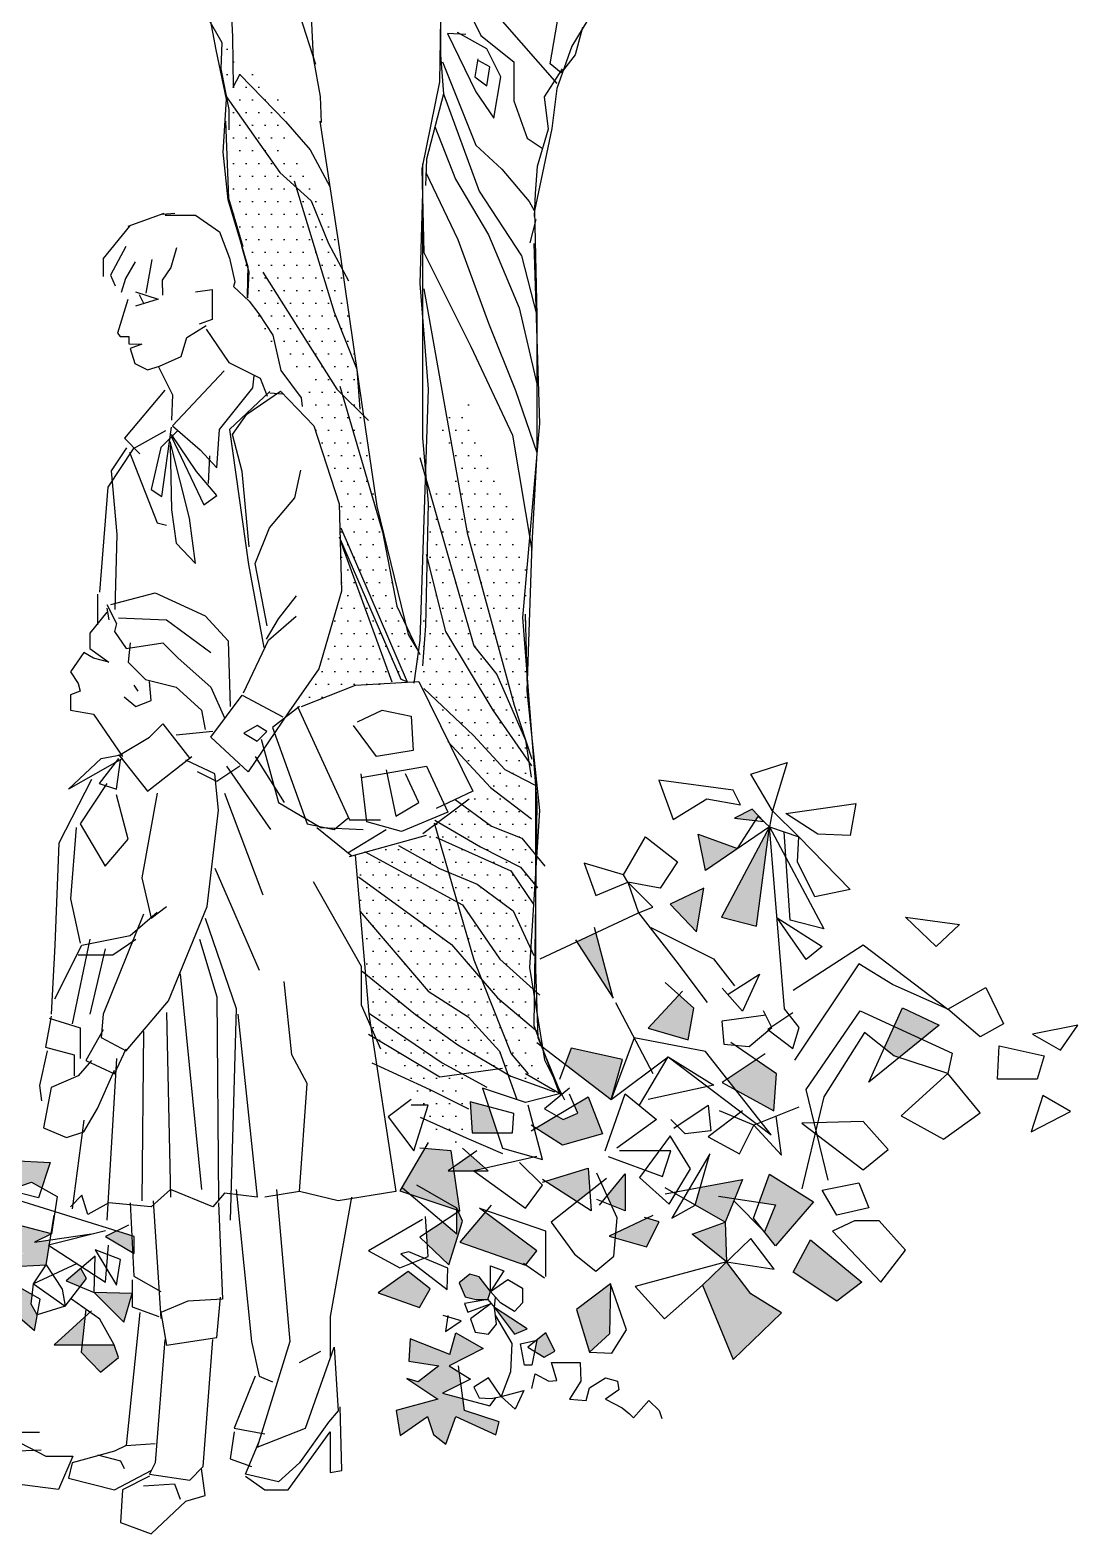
# Model space of a CAD drawing. Header units: centimetres. Extents: x -69 to 250, y -7 to 374.
# Drawn here: x 23.5 to 158.5, y 0.9 to 194.7 of the extents above; entities that cross this region are included whole.
import ezdxf

# ---------------------------------------------------------------- set-up
doc = ezdxf.new("R2010")
doc.units = ezdxf.units.CM
doc.header["$MEASUREMENT"] = 0
pattern_1 = [(0, (261.6785, -148.2593), (0.818555, 1.6371094), [0, -1.6371094])]

msp = doc.modelspace()

# ---------------------------------------------------------------- hatches: boundary and pattern name
at = {"linetype": 'Continuous'}
h = msp.add_hatch(dxfattribs=at)
h.set_pattern_fill('DOTS', color=256, scale=26.19375, style=0)
h.set_pattern_definition(pattern_1)
h.paths.add_polyline_path([(48.19, 193.08), (52.08, 189.44), (57.02, 184.91), (56.36, 179.96), (60.82, 174.2), (63.39, 166.07), (67.25, 139.61), (70.75, 120.49), (73.69, 114.24), (72.95, 110.57), (65.4, 110.29), (58.45, 107.56), (60.68, 112.39), (63.61, 122.41), (63.3, 133.67), (60.06, 143.69), (59.15, 149.66), (55.27, 153.12), (52.34, 158.96), (51.51, 161.45), (50.88, 166.81), (49.04, 173.06), (49.1, 183.16)])
h = msp.add_hatch(dxfattribs=at)
h.set_pattern_fill('DOTS', color=256, scale=26.19375, style=0)
h.set_pattern_definition(pattern_1)
h.paths.add_polyline_path([(75.68, 145.63), (80.05, 146.45), (82.23, 139.63), (86.05, 133.63), (86.05, 128.99), (87.69, 126.81), (87.69, 101.44), (88.23, 86.44), (87.69, 66.26), (89.87, 58.08), (84.41, 61.08), (80.05, 59.98), (78.95, 50.71), (78.68, 49.35), (73.49, 55.62), (70.49, 60.8), (67.76, 64.62), (65.31, 88.08), (73.77, 90.81), (81.96, 97.08), (73.77, 110.72), (74.31, 122.17), (74.86, 135.54), (78.41, 136.08), (77.04, 141.26)])
h = msp.add_hatch(color=256, dxfattribs=at)
h.paths.add_polyline_path([(119.67, 60.21), (117.05, 62.01), (113.31, 59.53), (114.4, 58.15), (119.3, 55.43)])
h.paths.add_polyline_path([(95.39, 57.27), (93.59, 56.19), (94.05, 55.15), (92.17, 54.35), (91.31, 54.82), (88.63, 53.21), (92.08, 51.02), (97.23, 52.49)])
h.paths.add_polyline_path([(82.12, 42.4), (78.84, 38.52), (87.3, 35.58), (88.77, 37.42)])
h.paths.add_polyline_path([(77.74, 50.28), (74.33, 50.59), (71.11, 45.14), (78.84, 42.56), (78.1, 47.71), (77.37, 47.71), (78.04, 48.18)])
h.paths.add_polyline_path([(115.26, 46.61), (109.84, 45.61), (109.19, 43.3), (113.05, 41.09)])
h.paths.add_polyline_path([(124.43, 43.71), (118.78, 47.29), (117.45, 43.66), (119.54, 43.34), (118.12, 39.86), (119.54, 38.07)])
h.paths.add_polyline_path([(124.05, 38.82), (121.79, 34.68), (127.44, 30.92), (130.64, 33.37)])
h.paths.add_polyline_path([(116.34, 31.86), (113.23, 36), (110.12, 32.99), (114.08, 23.4), (120.29, 29.42)])
h.paths.add_polyline_path([(104.55, 41.17), (102.98, 41.62), (98.09, 39.29), (102.93, 37.94)])
h.paths.add_polyline_path([(140.62, 66.47), (135.91, 68.73), (134.83, 66.34), (138.42, 64.69)])
h.paths.add_polyline_path([(138.42, 64.69), (134.83, 66.34), (133.55, 63.5), (134.78, 62.52), (135.48, 62.3)])
h.paths.add_polyline_path([(118.78, 92.05), (112.57, 80.39), (117.09, 79.26)])
h.paths.add_polyline_path([(117.28, 93.37), (118.03, 92.71), (116.52, 94.31), (114.26, 93.18), (116.94, 92.85)])
h.paths.add_polyline_path([(114.64, 89.23), (109.56, 91.11), (110.5, 86.41)])
h.paths.add_polyline_path([(110.31, 84.15), (105.98, 82.09), (109.37, 78.51)])
h.paths.add_polyline_path([(109, 68.66), (107.09, 70.39), (103.12, 66.09), (108.27, 64.62)])
h.paths.add_polyline_path([(96.38, 78.41), (93.92, 77.26), (98.63, 69.95)])
h = msp.add_hatch(color=256, dxfattribs=at)
h.paths.add_polyline_path([(26.09, 48.78), (21.15, 49.06), (22.12, 45.73), (23.66, 46.24), (25, 45.5)])
h.paths.add_polyline_path([(30.01, 35.14), (28.15, 33.56), (29.96, 32.8), (30.76, 33.83)])
h.paths.add_polyline_path([(23.75, 31.75), (22.28, 32.59), (18.51, 31.9), (24.03, 27.13), (24.4, 29.15), (23.62, 30.54)])
h.paths.add_polyline_path([(30.55, 28.93), (26.6, 25.29), (30.17, 25.29)])
h.paths.add_polyline_path([(34.33, 25.29), (30.17, 25.29), (30.07, 24.37), (32.54, 21.76), (34.88, 23.68)])
h.paths.add_polyline_path([(36.62, 31.93), (31.72, 32.05), (35.56, 28.21)])
h.paths.add_polyline_path([(36.59, 39.35), (34.64, 39.96), (33.22, 39.26), (36.71, 37.17)])
h.paths.add_polyline_path([(26.21, 39.61), (26.21, 39.63), (21.01, 40.97), (20.81, 38.15), (22.8, 36.99), (20.77, 37.56), (20.6, 35.34), (25.54, 35.62), (25.95, 38.1), (25.87, 38.15), (25.97, 38.18), (26.08, 38.83), (24.03, 38.52)])
h.paths.add_polyline_path([(79.21, 41.24), (78.68, 42.46), (78.47, 42.32), (78.47, 39.62), (76.68, 41.13), (74.57, 39.75), (74.68, 38.26), (77.43, 35.62)])
h.paths.add_polyline_path([(95.39, 48.08), (89.89, 46.36), (93.95, 43.74), (95.6, 45.04)])
h.paths.add_polyline_path([(82.59, 55.96), (80.17, 56.6), (80.45, 52.62), (83.7, 52.62)])
h.paths.add_polyline_path([(99.81, 62.05), (93.19, 63.52), (92.43, 61.44), (98.34, 56.9)])
h.paths.add_polyline_path([(113.05, 41.09), (108.81, 39.57), (113.23, 36)])
h.paths.add_polyline_path([(100.18, 47.34), (97.83, 44.48), (98.38, 43.28), (100.18, 42.56)])
h.paths.add_polyline_path([(80.25, 49.73), (78.04, 48.18), (78.1, 47.71), (80.68, 47.71), (82.14, 48.04)])
h = msp.add_hatch(color=256, dxfattribs=at)
h.paths.add_polyline_path([(81.87, 24.81), (78.36, 26.86), (77.59, 24.04), (72.45, 26.09), (72.28, 23.18), (76.13, 22.58), (73.48, 20.53), (72.02, 20.96), (76.04, 18.31), (70.65, 16.85), (71.16, 13.6), (74.67, 16.08), (75.45, 13.77), (77.07, 12.49), (78.36, 16.08), (83.49, 13.69), (83.92, 15.4), (79.47, 16.85), (79.26, 18.37), (76.64, 19.08), (79.01, 20.26), (78.81, 21.77), (77.5, 22.58)])
h.paths.add_polyline_path([(98.29, 33.15), (93.9, 29.86), (95.55, 24.37), (98.16, 26.7)])
h.paths.add_polyline_path([(81.35, 34.05), (80.15, 34.39), (78.78, 33.28), (79.56, 31.48), (80.93, 31.14), (82.47, 31.14), (82.81, 32.17)])
h.paths.add_polyline_path([(83.32, 30.11), (85.89, 26.69), (87.52, 27.38)])
h.paths.add_polyline_path([(89.92, 26.86), (88.76, 25.92), (88.47, 24.46), (89.74, 23.7), (91.11, 24.47)])
h.paths.add_polyline_path([(75.02, 32.51), (72.19, 34.73), (68.34, 32), (73.65, 30.11)])

# ---------------------------------------------------------------- linework, layer by layer
for p, q in [((76.37, 204.74), (81.55, 193.99)), ((49.25, 200.08), (49.55, 193.85)), ((76.44, 201.06), (76.22, 188.05)), ((47.44, 192.14), (46.3, 198.28)), ((96.83, 198.41), (93.3, 192.63)), ((46.36, 196.34), (48.19, 193.08)), ((58.26, 196.57), (60.28, 190.29)), ((59.68, 196.47), (59.94, 191.12)), ((76.37, 195.8), (76.37, 191.52)), ((84.3, 195.84), (91.37, 187.81)), ((90.5, 190.36), (91.67, 197.1)), ((49.55, 193.85), (49.67, 187.35)), ((79.61, 194.12), (77.27, 194.25)), ((77.27, 194.25), (80.9, 186.73)), ((82.33, 192.3), (78.57, 194.38)), ((81.55, 193.99), (85.83, 190.62)), ((94.65, 195.02), (93.74, 191.52)), ((48.8, 185.78), (47.44, 192.14)), ((48.19, 193.08), (48.06, 189.69)), ((84.15, 188.67), (82.33, 192.3)), ((93.3, 192.63), (91.37, 187.17)), ((59.94, 191.12), (60.86, 186.16)), ((76.37, 191.52), (76.75, 186.47)), ((76.63, 190.62), (80.9, 179.86)), ((81.16, 191.01), (80.77, 188.67)), ((82.72, 189.97), (81.29, 190.75)), ((82.33, 187.51), (82.72, 189.97)), ((85.83, 190.62), (85.83, 185.57)), ((91.92, 189.19), (90.5, 190.36)), ((93.74, 191.52), (91.92, 189.19)), ((48.06, 189.69), (49.1, 184.47)), ((49.67, 187.35), (50.49, 188.99)), ((50.49, 188.99), (56.4, 182.91)), ((76.22, 188.05), (73.97, 176.83)), ((80.77, 188.67), (82.33, 187.51)), ((83.24, 183.36), (84.15, 188.67)), ((92.05, 189.71), (89.72, 186.08)), ((48.67, 186.29), (55.66, 176.36)), ((60.86, 186.16), (60.99, 182.77)), ((76.75, 186.47), (74.55, 178.05)), ((76.75, 186.47), (81.33, 173.95)), ((80.9, 186.73), (83.24, 183.36)), ((89.72, 186.08), (90.24, 181.94)), ((91.37, 187.17), (90.73, 182.03)), ((48.35, 178.97), (48.8, 185.78)), ((49.1, 184.47), (49.1, 181.86)), ((85.83, 185.57), (87.52, 180.77)), ((48.67, 182.98), (49.04, 173.06)), ((56.4, 182.91), (59.59, 179.27)), ((60.81, 182.98), (63.39, 166.07)), ((75.65, 182.26), (78.29, 175.47)), ((87.52, 180.77), (89.46, 179.48)), ((90.73, 182.03), (88.48, 171.43)), ((90.24, 181.94), (88.81, 177.14)), ((49.02, 172.82), (48.35, 178.97)), ((59.59, 179.27), (62.1, 174.53)), ((80.9, 179.86), (84.27, 176.76)), ((55.66, 176.36), (59.71, 172.69)), ((73.97, 176.83), (74.2, 166.06)), ((74.06, 177.47), (74.06, 154.31)), ((74.55, 178.05), (74.42, 174.68)), ((74.49, 176.37), (78.59, 167.72)), ((84.27, 176.76), (87.78, 172.61)), ((88.81, 177.14), (88.55, 173.65)), ((57.5, 175.26), (62.65, 158.35)), ((78.29, 175.47), (82.55, 168.33)), ((50.62, 167.38), (49.02, 172.82)), ((49.04, 173.06), (50.88, 166.81)), ((59.71, 172.69), (61.92, 167.18)), ((74.06, 173.79), (73.69, 162.03)), ((81.33, 173.95), (86.8, 165.6)), ((87.78, 172.61), (88.42, 171.44)), ((88.55, 173.65), (88.42, 170.67)), ((36.14, 169.44), (40.77, 171.13)), ((40.54, 170.98), (42.14, 171.11)), ((40.88, 170.87), (44.78, 170.87)), ((44.78, 170.87), (47.87, 168.7)), ((88.48, 171.43), (88.8, 157.94)), ((36.3, 169.44), (32.9, 165.27)), ((47.87, 168.7), (49.19, 165.32)), ((87.91, 167.3), (88.68, 170.28)), ((35.84, 166.82), (33.83, 163.12)), ((42.34, 166.66), (41.61, 164.13)), ((51.6, 164.17), (50.62, 167.38)), ((50.74, 166.86), (51.66, 163.54)), ((61.92, 167.18), (64.49, 162.4)), ((78.59, 167.72), (82.55, 156.94)), ((82.55, 168.33), (86.5, 158.91)), ((88.4, 167.18), (89.14, 144.02)), ((32.9, 165.27), (32.9, 162.96)), ((37.01, 164.82), (35.78, 162.68)), ((38.46, 160.8), (39.23, 165.12)), ((49.19, 165.32), (49.88, 162.28)), ((63.39, 166.07), (66.33, 145.86)), ((74.2, 166.06), (80.26, 153.95)), ((86.8, 165.6), (88.8, 157.94)), ((33.83, 163.12), (34.45, 161.73)), ((41.61, 164.13), (40.48, 162.47)), ((51.66, 163.54), (51.48, 160.22)), ((51.54, 162.68), (51.6, 164.17)), ((53.46, 163.5), (63.02, 148.43)), ((35.78, 162.68), (35.23, 160.9)), ((37.07, 160.96), (40, 160.03)), ((40.48, 162.47), (40.54, 160.54)), ((44.78, 160.96), (46.95, 161.26)), ((46.95, 161.26), (46.95, 157.41)), ((49.88, 162.28), (49.71, 161.65)), ((49.71, 161.65), (51.71, 159.76)), ((51.48, 160.22), (51.54, 162.68)), ((73.69, 162.03), (74.79, 148.43)), ((74.2, 161.35), (79.81, 129.94)), ((36.09, 159.98), (34.74, 155.63)), ((40, 160.03), (37.07, 159.11)), ((37.53, 160.65), (38.15, 159.41)), ((51.71, 159.76), (52.97, 158.16)), ((86.5, 158.91), (88.8, 149.11)), ((46.95, 157.41), (45.25, 156.79)), ((52.97, 158.16), (54.75, 155.41)), ((62.65, 158.35), (65.6, 151)), ((88.8, 157.94), (88.8, 140.27)), ((34.74, 155.63), (35.11, 155.21)), ((35.11, 155.21), (36.21, 155.21)), ((36.21, 155.21), (36.21, 154.29)), ((42.93, 152.63), (43.7, 155.1)), ((43.7, 155.1), (46.17, 156.64)), ((46.17, 156.18), (49.11, 151.86)), ((54.75, 155.41), (55.78, 150.83)), ((82.55, 156.94), (86.04, 148.28)), ((36.21, 154.29), (37.87, 154.23)), ((37.87, 154.23), (36.39, 153.67)), ((36.39, 153.67), (36.99, 151.74)), ((74.06, 154.31), (74.06, 142.18)), ((80.26, 153.95), (85.65, 142.51)), ((36.99, 151.74), (38.61, 150.93)), ((38.61, 150.93), (40.16, 151.4)), ((40, 151.4), (41.85, 147.7)), ((40.16, 151.4), (42.93, 152.63)), ((49.11, 151.86), (53.12, 149.85)), ((48.49, 150.78), (41.85, 143.69)), ((52.19, 148.62), (52.35, 150.16)), ((53.12, 149.85), (54.04, 147.54)), ((55.78, 150.83), (58.42, 147.33)), ((65.6, 151), (65.96, 145.86)), ((40.85, 148.31), (35.64, 142.11)), ((41.85, 147.7), (41.7, 144.46)), ((47.87, 143.22), (52.19, 148.62)), ((54.36, 148.12), (49.17, 143.24)), ((51.42, 145.23), (55.74, 148.16)), ((54.36, 147.97), (56.04, 147.82)), ((55.74, 148.16), (60.06, 143.69)), ((58.42, 147.33), (58.53, 146.19)), ((63.02, 148.43), (67.07, 144.39)), ((63.39, 148.8), (68.91, 130.05)), ((74.79, 148.43), (73.69, 116.08)), ((86.04, 148.28), (88.8, 140.27)), ((66.33, 145.86), (68.17, 133.36)), ((40.46, 134.59), (41.7, 143.53)), ((41.85, 143.69), (45.4, 140.6)), ((49.57, 142.61), (51.42, 145.23)), ((60.06, 143.69), (63.3, 133.67)), ((89.14, 144.02), (86.93, 119.02)), ((35.64, 142.11), (37.63, 140.12)), ((40.93, 143.07), (36.76, 140.76)), ((42.47, 143.07), (40.31, 140.91)), ((44.01, 131.82), (41.54, 141.68)), ((44.94, 137.83), (41.7, 142.61)), ((41.7, 142.3), (45.87, 133.51)), ((47.56, 138.29), (47.87, 143.22)), ((49.17, 143.24), (51.61, 125.84)), ((50.8, 137.83), (49.57, 142.61)), ((74.06, 142.18), (74.79, 133.73)), ((85.65, 142.51), (88.12, 127.7)), ((36.76, 140.76), (33.52, 135.82)), ((35.89, 140.87), (33.91, 137.89)), ((36.3, 140.3), (39.85, 131.2)), ((40.31, 140.91), (39.08, 135.52)), ((41.54, 141.22), (41.7, 132.89)), ((45.4, 140.6), (47.56, 138.29)), ((46.48, 136.29), (46.64, 139.83)), ((73.69, 139.61), (80.68, 115.35)), ((88.8, 140.27), (88.15, 128.51)), ((33.91, 137.89), (34.65, 129.71)), ((47.56, 134.74), (44.94, 137.83)), ((51.73, 128.11), (50.8, 137.83)), ((57.59, 134.44), (58.36, 137.98)), ((33.52, 135.82), (32.44, 122.26)), ((39.08, 135.52), (40.46, 134.59)), ((45.87, 133.51), (47.56, 134.74)), ((54.35, 130.58), (57.59, 134.44)), ((74.79, 133.73), (74.43, 117.92)), ((41.7, 132.89), (42.32, 128.58)), ((44.78, 125.96), (44.01, 131.82)), ((63.3, 133.67), (63.61, 122.41)), ((68.17, 133.36), (72.22, 116.82)), ((39.85, 131.2), (41.08, 130.89)), ((52.5, 125.96), (54.35, 130.58)), ((63.53, 130.57), (72.08, 110.73)), ((68.91, 130.05), (70.75, 120.49)), ((79.81, 129.94), (85.87, 107.73)), ((34.65, 129.71), (34.4, 120.04)), ((42.32, 128.58), (44.78, 125.96)), ((71.31, 111.04), (63.37, 129.35)), ((63.53, 128.74), (70.09, 110.73)), ((88.15, 128.51), (87.51, 109.56)), ((54.04, 117.94), (52.5, 125.96)), ((74.53, 127.15), (77.02, 117.19)), ((51.61, 125.84), (53.6, 115.16)), ((33.89, 120.7), (39.59, 122.19)), ((39.59, 122.19), (46.05, 119.21)), ((63.61, 122.41), (60.68, 112.39)), ((32.17, 122.02), (32.17, 118.06)), ((33.39, 120.7), (34.63, 118.22)), ((33.39, 120.2), (33.64, 118.72)), ((57.75, 121.79), (55.43, 118.86)), ((70.75, 120.49), (73.69, 114.24)), ((33.39, 119.71), (31.16, 116.98)), ((34.63, 118.22), (34.38, 117.23)), ((34.88, 118.97), (41.08, 118.72)), ((41.08, 118.72), (46.79, 114.5)), ((46.05, 119.21), (49.02, 115.99)), ((55.43, 118.86), (53.89, 116.24)), ((54.2, 116.09), (57.75, 119.17)), ((86.93, 119.02), (88.77, 95.13)), ((87.59, 110.01), (87.32, 119.43)), ((31.16, 116.98), (31.16, 115)), ((34.38, 117.23), (35.87, 115)), ((72.22, 116.82), (73.32, 114.98)), ((74.43, 117.92), (74.06, 112.77)), ((77.02, 117.19), (83.1, 107.07)), ((30.41, 114.5), (28.68, 112.02)), ((31.65, 113.76), (30.41, 114.5)), ((31.16, 115), (33.64, 113.26)), ((35.87, 115), (40.59, 115.74)), ((36.37, 115.74), (36.12, 113.26)), ((40.59, 115.74), (42.57, 113.76)), ((49.02, 115.99), (49.27, 107.56)), ((50.96, 109.3), (54.2, 116.09)), ((73.69, 116.08), (72.95, 110.57)), ((80.68, 115.35), (83.62, 111.67)), ((33.64, 113.26), (31.65, 113.76)), ((36.12, 113.26), (38.35, 111.03)), ((42.57, 113.76), (46.79, 110.04)), ((60.68, 112.39), (56.82, 106.84)), ((28.68, 112.02), (29.67, 110.53)), ((29.67, 110.53), (29.92, 109.54)), ((38.35, 111.03), (42.32, 110.04)), ((39.1, 108.3), (38.85, 110.78)), ((65.4, 110.29), (73.59, 110.78)), ((72.08, 110.73), (71.31, 111.04)), ((73.59, 110.78), (80.54, 96.65)), ((83.62, 111.67), (87.3, 103.22)), ((29.92, 109.54), (28.68, 109.05)), ((28.68, 109.05), (28.68, 107.06)), ((35.62, 108.8), (37.11, 107.56)), ((36.86, 110.29), (37.36, 109.54)), ((42.32, 110.04), (45.55, 107.06)), ((46.79, 110.04), (48.53, 106.07)), ((46.79, 103.6), (50.8, 109)), ((50.8, 109), (56.05, 106.22)), ((58.45, 107.56), (65.4, 110.29)), ((74.22, 109.88), (80.61, 103.8)), ((87.51, 109.56), (89.12, 94.14)), ((88.67, 98.45), (87.59, 110.01)), ((28.68, 107.06), (31.65, 106.57)), ((37.11, 107.56), (39.1, 108.3)), ((45.55, 107.06), (46.05, 104.58)), ((56.82, 106.84), (51.57, 99.13)), ((58.2, 107.56), (54.73, 104.83)), ((57.96, 107.56), (64.66, 92.93)), ((65.65, 105.58), (68.87, 107.06)), ((68.87, 107.06), (72.6, 106.32)), ((83.1, 107.07), (88.08, 99.91)), ((85.87, 107.73), (88.12, 100.78)), ((31.65, 106.57), (35.38, 101.11)), ((38.85, 103.59), (40.59, 105.33)), ((40.59, 105.33), (44.06, 100.86)), ((52.75, 105.08), (51.01, 104.09)), ((53.99, 104.34), (52.75, 105.08)), ((54.73, 104.83), (59.2, 92.43)), ((68.13, 101.11), (65.15, 105.08)), ((72.6, 106.32), (72.84, 101.86)), ((35.13, 101.36), (38.85, 103.59)), ((47.04, 104.34), (42.32, 103.84)), ((51.57, 99.13), (46.79, 103.6)), ((51.01, 104.09), (52.75, 103.1)), ((52.75, 103.1), (53.99, 104.34)), ((53.24, 103.34), (55.47, 95.16)), ((77.33, 103.03), (82.79, 97.11)), ((80.61, 103.8), (84.66, 99.45)), ((87.3, 103.22), (88.04, 98.44)), ((35.38, 100.86), (28.43, 96.9)), ((28.43, 96.9), (32.65, 100.86)), ((34.88, 100.86), (32.4, 97.64)), ((32.65, 100.86), (35.38, 101.36)), ((34.88, 101.36), (38.6, 96.65)), ((38.6, 96.65), (44.31, 101.11)), ((52.5, 101.11), (56.22, 95.16)), ((72.84, 101.86), (68.13, 101.11)), ((34.63, 96.9), (35.13, 100.62)), ((47.29, 98.88), (43.56, 100.62)), ((47.53, 97.89), (45.05, 99.13)), ((47.78, 94.17), (47.29, 98.88)), ((50.51, 99.87), (47.53, 97.89)), ((48.78, 99.87), (54.48, 91.69)), ((66.15, 98.38), (74.58, 99.87)), ((66.89, 92.68), (66.15, 98.88)), ((69.37, 99.38), (70.61, 93.43)), ((73.59, 95.16), (71.85, 98.88)), ((74.58, 99.87), (77.31, 93.92)), ((84.66, 99.45), (88.55, 97.42)), ((116.34, 98.83), (121.04, 100.33)), ((119.16, 94.12), (116.34, 98.83)), ((121.04, 100.33), (119.16, 94.12)), ((31.41, 98.14), (27.19, 89.95)), ((33.39, 97.64), (29.92, 92.43)), ((32.4, 97.64), (34.63, 96.9)), ((82.79, 97.11), (88.08, 93.06)), ((88.67, 73.71), (88.67, 98.45)), ((114.08, 96.76), (104.48, 98.07)), ((104.48, 98.07), (106.36, 93)), ((36.12, 90.45), (34.63, 96.15)), ((39.84, 96.4), (37.86, 85.49)), ((48.53, 96.4), (53.49, 83.26)), ((55.47, 95.16), (60.93, 91.94)), ((70.61, 93.43), (73.59, 95.16)), ((74.09, 91.19), (80.04, 95.66)), ((80.54, 96.65), (75.82, 94.42)), ((78.27, 95.55), (82.94, 92.13)), ((88.77, 95.13), (88.4, 66.46)), ((106.36, 93), (110.69, 95.63)), ((110.69, 95.63), (115.02, 94.88)), ((115.02, 94.88), (114.08, 96.76)), ((120.85, 93.75), (129.89, 95.06)), ((129.89, 95.06), (129.14, 90.93)), ((46.29, 81.77), (47.78, 94.17)), ((62.67, 91.69), (64.41, 93.18)), ((77.31, 93.92), (71.36, 91.44)), ((89.12, 94.14), (87.83, 73.9)), ((116.52, 94.31), (114.26, 93.18)), ((114.26, 93.18), (118.03, 92.71)), ((114.64, 89.23), (117.28, 93.37)), ((118.03, 92.71), (116.52, 94.31)), ((117.28, 93.37), (118.78, 92.05)), ((119.16, 94.12), (118.78, 92.05)), ((122.55, 90.74), (119.16, 94.12)), ((124.99, 91.11), (120.85, 93.75)), ((29.42, 91.94), (28.68, 82.76)), ((29.92, 92.43), (33.14, 86.98)), ((59.2, 92.43), (62.67, 91.69)), ((60.44, 91.94), (64.93, 88.29)), ((60.93, 91.94), (66.39, 91.69)), ((64.41, 88.71), (69.37, 91.69)), ((64.66, 92.93), (68.63, 92.93)), ((71.36, 91.44), (66.89, 92.68)), ((75.53, 92.56), (80.68, 74.91)), ((75.62, 92.91), (81.54, 89.48)), ((82.94, 92.13), (86.84, 90.57)), ((110.5, 86.41), (109.56, 91.11)), ((109.56, 91.11), (114.64, 89.23)), ((118.78, 92.05), (110.5, 86.41)), ((118.78, 92.05), (112.57, 80.39)), ((117.09, 79.26), (118.78, 92.05)), ((120.7, 68.6), (118.78, 92.05)), ((118.78, 92.05), (122.55, 90.74)), ((118.78, 92.05), (125.75, 78.89)), ((121.42, 80.02), (120.67, 91.4)), ((129.14, 90.93), (124.99, 91.11)), ((27.19, 89.95), (26.69, 76.81)), ((33.14, 86.98), (36.12, 90.45)), ((64.66, 88.22), (74.58, 90.95)), ((70.95, 89.64), (76.24, 86.68)), ((75.78, 90.73), (85.43, 86.37)), ((81.54, 89.48), (86.68, 86.84)), ((86.84, 90.57), (89.8, 86.99)), ((99.96, 85.85), (102.78, 90.74)), ((102.78, 90.74), (106.92, 87.54)), ((122.36, 87.54), (122.55, 90.74)), ((122.55, 90.74), (129.14, 83.97)), ((65.36, 88.41), (67.14, 67.89)), ((66.59, 88.86), (79.2, 82.01)), ((99.96, 85.85), (94.88, 87.35)), ((94.88, 87.35), (96.38, 83.21)), ((106.92, 87.54), (104.66, 84.15)), ((124.62, 83.03), (122.36, 87.54)), ((37.86, 85.49), (39.1, 80.28)), ((47.29, 86.73), (52.99, 73.59)), ((65.81, 85.59), (77.8, 76.87)), ((76.24, 86.68), (81.07, 84.66)), ((85.43, 86.37), (88.39, 82.01)), ((86.68, 86.84), (88.86, 84.19)), ((100.52, 84.91), (99.96, 85.85)), ((59.94, 85), (66.15, 74.09)), ((81.07, 84.66), (85.75, 81.23)), ((96.38, 83.21), (100.52, 84.91)), ((104.66, 84.15), (100.52, 84.91)), ((100.52, 84.91), (101.86, 80.97)), ((103.72, 81.71), (100.52, 84.91)), ((110.31, 84.15), (105.98, 82.09)), ((109.37, 78.51), (110.31, 84.15)), ((129.14, 83.97), (124.62, 83.03)), ((28.68, 82.76), (29.92, 77.06)), ((39.1, 80.28), (41.08, 81.77)), ((41.33, 69.62), (46.29, 81.77)), ((79.2, 82.01), (84.03, 75.01)), ((101.86, 80.97), (103.72, 81.71)), ((105.98, 82.09), (109.37, 78.51)), ((38.1, 80.78), (32.89, 67.89)), ((36.37, 78.05), (39.84, 81.03)), ((46.05, 80.28), (50.02, 68.63)), ((65.96, 81.16), (74.79, 70.87)), ((85.75, 81.23), (88.39, 75.47)), ((89.21, 75.05), (101.86, 80.97)), ((101.86, 80.97), (106.7, 74.79)), ((112.57, 80.39), (117.09, 79.26)), ((119.74, 80.33), (125.56, 76.63)), ((123.49, 74.94), (119.74, 80.33)), ((125.75, 78.89), (121.42, 80.02)), ((140.24, 76.63), (136.29, 80.39)), ((136.29, 80.39), (143.25, 79.45)), ((143.25, 79.45), (140.24, 76.63)), ((31.16, 77.56), (28.92, 66.65)), ((30.16, 76.81), (36.37, 78.05)), ((34.13, 75.57), (37.11, 77.56)), ((45.3, 77.56), (47.53, 70.12)), ((98.63, 69.95), (96.21, 79.09)), ((103.47, 79.09), (111.55, 75.05)), ((26.69, 76.81), (26.19, 67.89)), ((26.69, 69.87), (30.16, 76.81)), ((29.67, 75.57), (34.13, 75.57)), ((33.14, 76.32), (31.16, 67.89)), ((77.8, 76.87), (83.72, 70.03)), ((93.78, 77.48), (98.63, 69.95)), ((121.79, 70.99), (130.83, 76.82)), ((125.56, 76.63), (123.49, 74.94)), ((130.83, 76.82), (141.75, 68.54)), ((66.15, 74.09), (66.15, 69.13)), ((80.68, 74.91), (85.46, 62.78)), ((84.03, 75.01), (89.17, 70.34)), ((87.83, 73.9), (89.76, 62.02)), ((88.94, 64.84), (88.67, 73.71)), ((106.7, 74.79), (110.74, 69.41)), ((111.55, 75.05), (114.24, 71.56)), ((130.27, 74.37), (121.98, 61.96)), ((134.6, 71.74), (130.27, 74.37)), ((42.82, 73.09), (45.55, 45.32)), ((57.21, 62.68), (56.22, 72.1)), ((66.27, 73.45), (73.13, 67.85)), ((109, 68.66), (105.33, 71.97)), ((113.42, 70.5), (117.47, 73.07)), ((117.47, 73.07), (115.26, 68.3)), ((141.75, 68.54), (134.6, 71.74)), ((47.53, 70.12), (47.78, 43.84)), ((74.79, 70.87), (79.94, 67.56)), ((83.72, 70.03), (88.86, 65.67)), ((107.53, 70.87), (103.12, 66.09)), ((115.26, 68.3), (112.68, 71.24)), ((141.75, 68.54), (146.64, 71.36)), ((146.64, 71.36), (148.9, 66.66)), ((32.89, 67.89), (32.65, 64.91)), ((35.87, 63.18), (41.33, 69.62)), ((41.08, 68.13), (41.58, 44.33)), ((50.02, 68.63), (49.27, 41.36)), ((50.26, 67.89), (52.75, 44.33)), ((66.15, 69.13), (68.63, 63.42)), ((67.14, 67.89), (70.61, 45.07)), ((67.21, 68), (76.56, 61.62)), ((73.13, 67.85), (78.58, 63.95)), ((98.9, 69.41), (103.74, 60.26)), ((108.27, 64.62), (109, 68.66)), ((119.08, 66.18), (118, 68.33)), ((121.77, 68.06), (118.54, 65.91)), ((122.58, 66.18), (120.7, 68.6)), ((123.49, 58.2), (130.45, 68.35)), ((130.45, 68.35), (142.31, 62.9)), ((131.58, 59.14), (135.91, 68.73)), ((135.91, 68.73), (140.62, 66.47)), ((145.89, 64.97), (141.75, 68.54)), ((26.19, 67.64), (25.45, 63.67)), ((25.95, 67.39), (29.92, 66.15)), ((29.92, 66.15), (29.92, 62.18)), ((32.89, 65.9), (30.66, 61.94)), ((79.94, 67.56), (83.99, 63.15)), ((88.4, 66.46), (91.71, 57.64)), ((103.12, 66.09), (108.27, 64.62)), ((118.27, 67.79), (112.62, 66.99)), ((112.62, 66.99), (112.89, 64.03)), ((116.12, 63.76), (119.08, 66.18)), ((118.54, 65.91), (121.77, 63.49)), ((121.77, 63.49), (122.58, 66.18)), ((140.62, 66.47), (131.58, 59.14)), ((148.9, 66.66), (145.89, 64.97)), ((158.5, 66.47), (152.67, 65.34)), ((156.24, 63.27), (158.5, 66.47)), ((32.65, 64.91), (35.87, 63.18)), ((38.1, 65.66), (37.86, 43.84)), ((67.07, 65.35), (76.26, 59.84)), ((78.58, 63.95), (85.43, 59.91)), ((88.77, 64.25), (98.34, 56.9)), ((91.9, 57.58), (88.94, 64.84)), ((101.32, 64.84), (98.34, 56.9)), ((110.5, 63.09), (101.32, 64.84)), ((112.89, 64.03), (116.12, 63.76)), ((119.67, 60.21), (113.79, 64.25)), ((131.02, 65.53), (125.75, 57.26)), ((134.78, 62.52), (131.02, 65.53)), ((152.67, 65.34), (156.24, 63.27)), ((25.7, 63.18), (24.71, 58.71)), ((25.45, 63.67), (29.17, 62.68)), ((29.17, 62.68), (29.17, 59.95)), ((34.63, 62.18), (33.39, 41.36)), ((34.38, 60.2), (35.87, 63.42)), ((59.2, 58.96), (57.21, 62.68)), ((83.99, 63.15), (86.2, 56.9)), ((85.46, 62.78), (87.67, 60.21)), ((89.76, 62.02), (92.33, 56.88)), ((93.19, 63.52), (91.71, 59.47)), ((99.81, 62.05), (93.19, 63.52)), ((98.34, 56.9), (105.69, 62.41)), ((98.34, 56.9), (99.81, 62.05)), ((102.01, 56.17), (105.69, 62.41)), ((105.69, 62.41), (111.58, 58.74)), ((105.69, 62.41), (118.97, 52.36)), ((118.97, 52.36), (110.5, 63.09)), ((118.2, 62.78), (112.68, 59.11)), ((141.75, 60.27), (134.78, 62.52)), ((142.31, 62.9), (141.75, 60.27)), ((148.15, 59.51), (148.34, 63.84)), ((148.34, 63.84), (154.17, 62.52)), ((154.17, 62.52), (153.23, 59.51)), ((31.41, 61.94), (29.67, 59.95)), ((30.66, 61.94), (34.38, 60.2)), ((32.15, 55.74), (34.38, 60.7)), ((67.52, 61.62), (75, 58.2)), ((76.26, 59.84), (84.36, 60.94)), ((76.56, 61.62), (82.32, 58.51)), ((87.32, 60.26), (91.9, 57.58)), ((119.3, 55.43), (119.67, 60.21)), ((141.75, 60.27), (135.72, 54.81)), ((145.89, 55.19), (141.75, 60.27)), ((24.71, 58.71), (24.95, 56.73)), ((26.19, 58.46), (25.2, 53.26)), ((29.67, 59.95), (26.19, 58.46)), ((58.2, 45.07), (59.2, 58.96)), ((75, 58.2), (79.98, 55.7)), ((87.3, 56.53), (81.78, 58.37)), ((81.78, 58.37), (84.36, 50.65)), ((85.43, 59.91), (91.04, 57.88)), ((92.98, 58.38), (89.75, 55.69)), ((111.58, 58.74), (103.12, 56.9)), ((112.68, 59.11), (119.3, 55.43)), ((126.31, 46.53), (123.49, 58.2)), ((153.23, 59.51), (148.15, 59.51)), ((72.59, 56.9), (69.64, 54.69)), ((85.8, 55.09), (80.17, 56.6)), ((80.17, 56.6), (80.45, 52.62)), ((91.71, 57.64), (87.3, 56.53)), ((88.04, 52.86), (95.39, 57.27)), ((94.05, 55.15), (92.98, 57.58)), ((95.39, 57.27), (97.23, 52.49)), ((97.6, 50.28), (100.18, 57.64)), ((100.18, 57.64), (104.22, 54.33)), ((125.75, 57.26), (122.92, 45.4)), ((153.99, 57.44), (152.48, 52.74)), ((157.56, 55.37), (153.99, 57.44)), ((30.41, 52.76), (32.15, 55.74)), ((69.64, 54.69), (72.95, 50.28)), ((74.79, 56.17), (72.59, 56.17)), ((72.95, 50.28), (74.79, 56.17)), ((73.75, 54.62), (79.67, 51.97)), ((85.66, 52.62), (85.8, 55.09)), ((89.51, 49.18), (87.67, 56.17)), ((89.75, 55.69), (92.17, 54.35)), ((92.17, 54.35), (94.05, 55.15)), ((104.22, 54.33), (99.07, 50.65)), ((107.9, 52.49), (106.06, 54.33)), ((106.43, 53.22), (110.84, 56.17)), ((110.84, 56.17), (111.21, 52.86)), ((115.26, 55.43), (110.84, 52.12)), ((116.73, 53.59), (112.32, 55.43)), ((122.55, 55.94), (116.73, 53.59)), ((120.29, 49.73), (119.64, 54.77)), ((135.72, 54.81), (141.18, 51.8)), ((141.18, 51.8), (145.89, 55.19)), ((152.48, 52.74), (157.56, 55.37)), ((25.2, 53.26), (28.18, 52.02)), ((28.18, 52.02), (30.41, 52.76)), ((30.41, 54.25), (28.92, 42.84)), ((80.45, 52.62), (85.66, 52.62)), ((92.08, 51.02), (88.04, 53.59)), ((97.23, 52.49), (92.08, 51.02)), ((111.21, 52.86), (107.9, 52.49)), ((114.89, 49.92), (116.73, 53.59)), ((116.73, 53.59), (120.29, 49.73)), ((130.83, 54.06), (122.92, 53.87)), ((122.92, 53.87), (130.83, 47.85)), ((134.03, 50.48), (130.83, 54.06)), ((74.79, 51.39), (71.11, 45.14)), ((77.74, 50.28), (73.69, 50.65)), ((82.52, 47.71), (79.21, 50.65)), ((79.67, 51.97), (84.34, 49.95)), ((84.36, 50.65), (89.51, 49.18)), ((105.98, 52.21), (102, 46.86)), ((108.59, 47.96), (105.98, 52.21)), ((110.84, 52.12), (114.89, 49.92)), ((130.83, 47.85), (134.03, 50.48)), ((21.15, 49.06), (26.09, 48.78)), ((26.09, 48.78), (24.58, 44.26)), ((81.05, 50.28), (77.37, 47.71)), ((78.84, 42.56), (77.74, 50.28)), ((88.77, 49.55), (80.68, 47.71)), ((89.51, 45.87), (86.56, 48.81)), ((97.97, 49.55), (104.96, 46.98)), ((106.06, 50.28), (99.44, 50.28)), ((104.96, 46.98), (106.06, 50.28)), ((111.06, 49.92), (106.17, 41.64)), ((109.19, 43.3), (111.06, 49.92)), ((77.37, 47.71), (82.52, 47.71)), ((80.68, 47.71), (87.3, 42.93)), ((89.51, 46.24), (95.39, 48.08)), ((95.76, 42.56), (89.51, 46.61)), ((97.74, 46.73), (90.61, 41.1)), ((95.39, 48.08), (95.76, 42.56)), ((99.12, 41.65), (96.51, 47.41)), ((96.86, 43.3), (100.18, 47.34)), ((100.18, 47.34), (100.18, 42.56)), ((102, 46.86), (105.84, 43.44)), ((105.33, 44.77), (115.26, 46.61)), ((105.84, 43.44), (108.59, 47.96)), ((115.26, 46.61), (113.05, 41.09)), ((116.71, 41.64), (118.78, 47.29)), ((118.78, 47.29), (124.43, 43.71)), ((19.25, 44.77), (23.66, 46.24)), ((36.9, 39.26), (19.25, 44.77)), ((24.58, 44.26), (22.39, 44.81)), ((23.66, 46.24), (26.97, 44.4)), ((30.16, 44.58), (28.68, 43.09)), ((30.91, 42.1), (30.16, 44.58)), ((41.58, 45.32), (39.1, 43.09)), ((47.04, 43.09), (41.58, 45.32)), ((48.53, 44.83), (47.04, 43.09)), ((52.75, 44.33), (48.53, 44.83)), ((50.02, 45.32), (52, 25.73)), ((58.2, 45.07), (53.74, 44.33)), ((55.23, 45.32), (56.96, 25.73)), ((63.17, 43.84), (58.2, 45.07)), ((70.61, 45.07), (63.17, 43.84)), ((71.11, 45.14), (78.84, 42.56)), ((71.48, 45.51), (78.47, 39.62)), ((78.47, 42.93), (73.32, 45.87)), ((87.3, 42.93), (89.51, 45.87)), ((113.05, 41.09), (105.33, 45.51)), ((125.56, 45.22), (130.27, 46.16)), ((127.44, 42.02), (125.56, 45.22)), ((130.27, 46.16), (131.58, 42.96)), ((26.97, 44.4), (26.24, 39.62)), ((33.64, 43.59), (30.91, 42.1)), ((39.1, 43.09), (33.64, 43.59)), ((36.37, 43.59), (36.86, 34.16)), ((39.35, 43.84), (40.34, 28.71)), ((47.78, 43.59), (48.28, 31.19)), ((64.9, 44.33), (62.17, 28.96)), ((78.47, 39.62), (78.47, 42.93)), ((79.21, 41.24), (78.47, 42.93)), ((82.89, 43.3), (78.84, 38.52)), ((88.77, 37.42), (81.41, 42.93)), ((81.41, 42.93), (89.88, 39.99)), ((100.18, 42.56), (96.5, 44.03)), ((106.17, 41.64), (109.19, 43.3)), ((112.19, 44.46), (119.54, 43.34)), ((118.12, 39.86), (114.15, 43.85)), ((119.54, 43.34), (118.12, 39.86)), ((124.43, 43.71), (119.54, 38.07)), ((131.58, 42.96), (127.44, 42.02)), ((26.24, 39.62), (21.01, 40.97)), ((25.54, 35.62), (26.6, 42.01)), ((36.17, 40.73), (33.22, 39.26)), ((74.06, 41.46), (67.07, 37.42)), ((78.84, 42.56), (73.72, 39.18)), ((74.79, 36.68), (74.43, 41.83)), ((77.43, 35.62), (79.21, 41.24)), ((90.61, 41.1), (93.63, 36.99)), ((103.74, 41.98), (98.09, 39.29)), ((98.7, 36.71), (99.12, 41.65)), ((104.55, 41.17), (102.66, 41.71)), ((102.93, 37.94), (104.55, 41.17)), ((108.81, 39.57), (113.05, 41.09)), ((113.05, 41.09), (113.23, 36)), ((119.54, 38.07), (116.71, 41.64)), ((129.7, 41.27), (126.88, 39.95)), ((132.9, 41.27), (129.7, 41.27)), ((136.29, 37.5), (132.9, 41.27)), ((26.24, 39.62), (24.03, 38.52)), ((24.03, 38.52), (31.39, 39.62)), ((33.22, 39.99), (25.87, 38.15)), ((33.22, 39.26), (36.9, 37.05)), ((36.9, 37.05), (36.9, 39.26)), ((73.72, 39.18), (77.43, 35.62)), ((89.88, 39.99), (89.88, 34.11)), ((98.09, 39.29), (102.93, 37.94)), ((113.23, 36), (108.81, 39.57)), ((116.34, 39.01), (110.12, 32.99)), ((119.35, 35.06), (116.34, 39.01)), ((121.79, 34.68), (124.05, 38.82)), ((124.05, 38.82), (130.64, 33.37)), ((126.88, 39.95), (133.09, 33.37)), ((25.87, 38.15), (33.22, 33.38)), ((35.15, 36.3), (31.86, 37.54)), ((31.86, 37.54), (34.6, 33.01)), ((33.22, 33.38), (33.59, 38.15)), ((67.07, 37.42), (71.11, 35.21)), ((72.28, 37.3), (71.25, 37.04)), ((71.25, 37.04), (77.24, 32.42)), ((77.33, 35.16), (72.28, 37.3)), ((78.84, 38.52), (87.3, 35.58)), ((87.3, 35.58), (88.77, 37.42)), ((93.63, 36.99), (96.37, 34.79)), ((133.09, 33.37), (136.29, 37.5)), ((20.6, 35.34), (25.54, 35.62)), ((29.55, 35.76), (23.9, 33.15)), ((23.9, 33.15), (25.54, 35.62)), ((25.54, 35.62), (27.6, 32.46)), ((31.86, 36.71), (28.15, 33.56)), ((30.76, 33.83), (30.01, 35.14)), ((31.72, 32.05), (31.86, 36.71)), ((34.6, 33.01), (35.15, 36.3)), ((71.11, 35.21), (74.79, 36.68)), ((77.24, 32.42), (77.33, 35.16)), ((82.81, 32.17), (82.81, 35.5)), ((82.81, 35.5), (84.52, 34.82)), ((89.75, 33.91), (87.06, 35.79)), ((96.37, 34.79), (98.7, 36.71)), ((113.23, 36), (101.46, 32.8)), ((116.34, 31.86), (113.23, 36)), ((113.23, 36), (113.23, 36)), ((113.23, 36), (119.35, 35.06)), ((23.62, 30.54), (23.9, 33.15)), ((23.9, 33.15), (28.02, 30.27)), ((28.02, 30.27), (30.76, 33.83)), ((28.15, 33.56), (31.72, 32.05)), ((36.62, 33.67), (36.62, 30.2)), ((36.86, 34.16), (40.34, 32.18)), ((72.19, 34.73), (68.34, 32)), ((75.02, 32.51), (72.19, 34.73)), ((80.15, 34.39), (78.78, 33.28)), ((78.78, 33.28), (79.56, 31.48)), ((81.35, 34.05), (80.15, 34.39)), ((82.81, 32.17), (81.35, 34.05)), ((84.52, 34.82), (82.81, 32.17)), ((82.81, 32.17), (85.04, 33.71)), ((85.04, 33.71), (86.92, 32.59)), ((98.29, 33.15), (93.9, 29.86)), ((98.29, 33.15), (98.16, 26.7)), ((100.35, 27.25), (98.29, 33.15)), ((105.23, 28.66), (110.12, 32.99)), ((110.12, 32.99), (114.08, 23.4)), ((127.44, 30.92), (121.79, 34.68)), ((130.64, 33.37), (127.44, 30.92)), ((18.51, 31.9), (24.03, 27.13)), ((24.76, 31.17), (22.19, 32.64)), ((24.03, 27.13), (24.76, 31.17)), ((27.6, 32.46), (28.02, 30.27)), ((32.49, 28.6), (28.81, 31.17)), ((36.62, 31.93), (31.72, 32.05)), ((31.72, 32.05), (35.56, 28.21)), ((35.56, 28.21), (36.62, 31.93)), ((48.28, 31.19), (43.81, 30.94)), ((47.53, 26.23), (48.03, 31.44)), ((68.34, 32), (73.65, 30.11)), ((73.65, 30.11), (75.02, 32.51)), ((82.47, 31.14), (79.47, 30.63)), ((79.56, 31.48), (80.93, 31.14)), ((80.93, 31.14), (82.47, 31.14)), ((82.47, 31.14), (82.81, 32.17)), ((82.47, 31.14), (83.32, 30.11)), ((84.09, 30.71), (82.81, 32.17)), ((83.32, 30.11), (83.45, 31.44)), ((86.92, 32.59), (86.92, 30.71)), ((101.46, 32.8), (105.23, 28.66)), ((120.29, 29.42), (116.34, 31.86)), ((24.4, 29.15), (23.62, 30.54)), ((28.02, 30.27), (24.4, 29.15)), ((31.39, 29.7), (26.6, 25.29)), ((30.65, 29.88), (30.07, 24.37)), ((37.61, 29.45), (35.87, 12.35)), ((36.62, 30.2), (40.09, 28.96)), ((43.81, 30.94), (40.34, 29.45)), ((40.34, 29.45), (41.08, 25.24)), ((79.04, 28.4), (76.73, 29.09)), ((77.33, 29.09), (76.99, 27.03)), ((79.47, 30.63), (79.9, 29.51)), ((79.9, 29.51), (82.89, 30.63)), ((82.89, 30.63), (80.24, 28.66)), ((83.58, 27.97), (83.32, 30.11)), ((83.32, 30.11), (85.89, 26.69)), ((87.52, 27.38), (83.32, 30.11)), ((85.89, 29.6), (84.09, 30.71)), ((86.92, 30.71), (85.89, 29.6)), ((93.9, 29.86), (95.55, 24.37)), ((114.08, 23.4), (120.29, 29.42)), ((34.33, 25.29), (32.49, 28.6)), ((62.17, 28.96), (62.17, 23.75)), ((76.99, 27.03), (79.04, 28.4)), ((80.24, 28.66), (80.84, 26.95)), ((82.55, 26.69), (83.58, 27.97)), ((83.45, 29.04), (85.55, 25.49)), ((85.89, 26.69), (87.52, 27.38)), ((98.43, 24.23), (100.35, 27.25)), ((26.6, 25.29), (34.33, 25.29)), ((34.88, 23.68), (34.33, 25.29)), ((40.83, 25.98), (39.59, 10.11)), ((41.08, 25.24), (47.53, 26.23)), ((45.8, 9.62), (47.04, 25.98)), ((52, 25.73), (52.99, 21.27)), ((56.96, 25.73), (52.75, 12.1)), ((72.45, 26.09), (72.28, 23.18)), ((77.59, 24.04), (72.45, 26.09)), ((77.59, 24.04), (78.36, 26.86)), ((78.36, 26.86), (81.87, 24.81)), ((80.84, 26.95), (82.55, 26.69)), ((85.55, 25.49), (85.38, 21.81)), ((86.66, 25.41), (88.76, 25.92)), ((87.18, 22.67), (86.66, 25.41)), ((89.92, 26.86), (87.6, 24.98)), ((88.76, 25.92), (88.12, 22.67)), ((91.11, 24.47), (89.92, 26.86)), ((98.16, 26.7), (95.55, 24.37)), ((30.07, 24.37), (32.54, 21.76)), ((32.54, 21.76), (34.88, 23.68)), ((58.2, 23.01), (60.93, 24.49)), ((58.95, 14.58), (62.67, 24.99)), ((62.67, 24.99), (63.17, 16.81)), ((81.87, 24.81), (77.5, 22.58)), ((87.6, 24.98), (89.74, 23.7)), ((89.74, 23.7), (91.11, 24.47)), ((95.55, 24.37), (98.43, 24.23)), ((72.28, 23.18), (76.13, 22.58)), ((76.13, 22.58), (73.48, 20.53)), ((77.5, 22.58), (80.24, 20.87)), ((79.47, 16.85), (78.7, 22.58)), ((85.38, 21.81), (84.18, 18.65)), ((88.12, 22.67), (87.18, 22.67)), ((88.12, 19.67), (88.55, 21.56)), ((88.55, 21.56), (90.34, 20.62)), ((91.37, 20.7), (90.69, 23.01)), ((90.69, 23.01), (94.37, 23.01)), ((94.37, 23.01), (94.45, 20.62)), ((52.5, 21.27), (49.77, 14.58)), ((52.99, 21.27), (54.73, 20.53)), ((73.48, 20.53), (72.02, 20.96)), ((72.02, 20.96), (76.04, 18.31)), ((80.24, 20.87), (76.64, 19.08)), ((82.55, 21.04), (80.67, 19.85)), ((80.67, 19.85), (81.35, 18.48)), ((84.18, 18.65), (82.55, 21.04)), ((84.18, 18.65), (87.09, 19.42)), ((87.09, 19.42), (85.98, 17.02)), ((90.34, 20.62), (91.37, 20.7)), ((94.45, 20.62), (93, 18.31)), ((95.14, 18.13), (95.57, 19.76)), ((95.57, 19.76), (97.62, 21.04)), ((97.62, 21.04), (99.16, 20.62)), ((99.34, 19.5), (97.62, 18.31)), ((99.16, 20.62), (99.34, 19.5)), ((76.04, 18.31), (70.65, 16.85)), ((76.64, 19.08), (82.72, 17.45)), ((81.35, 18.48), (82.89, 18.39)), ((82.72, 17.45), (83.54, 18.52)), ((82.89, 18.39), (84.18, 18.65)), ((85.98, 17.02), (84.18, 18.65)), ((93, 18.31), (95.14, 18.13)), ((97.62, 18.31), (99.76, 17.19)), ((101.22, 15.91), (103.19, 18.13)), ((103.19, 18.13), (104.56, 16.85)), ((63.17, 16.81), (61.93, 15.32)), ((63.66, 9.12), (63.42, 17.3)), ((70.65, 16.85), (71.16, 13.6)), ((71.16, 13.6), (74.67, 16.08)), ((74.67, 16.08), (75.45, 13.77)), ((77.07, 12.49), (78.36, 16.08)), ((78.36, 16.08), (83.49, 13.69)), ((83.92, 15.4), (79.47, 16.85)), ((99.76, 17.19), (100.71, 16.42)), ((100.71, 16.42), (101.22, 15.91)), ((104.56, 16.85), (104.9, 15.82)), ((19.76, 14.03), (24.68, 14.03)), ((19.97, 13.82), (25.5, 10.95)), ((49.77, 14.08), (49.27, 10.61)), ((49.77, 14.58), (53.74, 13.83)), ((52.75, 12.1), (58.95, 14.58)), ((56.72, 6.64), (62.17, 14.08)), ((61.93, 15.32), (58.2, 10.11)), ((62.17, 14.08), (62.17, 8.87)), ((75.45, 13.77), (77.07, 12.49)), ((83.49, 13.69), (83.92, 15.4)), ((19.97, 11.57), (24.89, 11.77)), ((35.87, 12.35), (34.38, 11.6)), ((35.87, 12.35), (39.59, 12.59)), ((51.26, 8.63), (52.99, 12.84)), ((25.5, 10.95), (28.99, 10.95)), ((28.99, 10.95), (27.14, 6.65)), ((28.92, 10.11), (28.43, 8.13)), ((34.38, 11.6), (28.92, 10.11)), ((32.15, 11.11), (35.13, 10.36)), ((35.13, 10.36), (35.62, 9.37)), ((39.59, 10.11), (38.85, 8.63)), ((49.27, 10.61), (52, 9.62)), ((58.2, 10.11), (55.47, 7.63)), ((28.43, 8.13), (34.38, 6.64)), ((34.38, 6.64), (39.1, 9.12)), ((38.85, 8.38), (35.38, 6.64)), ((38.85, 8.63), (44.06, 7.88)), ((44.06, 7.88), (45.8, 9.62)), ((46.05, 5.9), (45.55, 9.37)), ((55.47, 7.63), (51.26, 8.63)), ((51.26, 8.38), (53.74, 6.64)), ((62.17, 8.87), (63.66, 9.12)), ((27.14, 6.65), (20.79, 7.47)), ((35.38, 6.64), (35.13, 2.43)), ((38.1, 7.14), (42.08, 7.39)), ((42.08, 7.39), (42.82, 5.4)), ((43.56, 5.15), (46.05, 5.9)), ((53.74, 6.64), (56.72, 6.64)), ((39.1, 0.94), (43.56, 5.15)), ((35.13, 2.43), (39.1, 0.94))]:
    msp.add_line(p, q)

doc.saveas('drawing.dxf')
